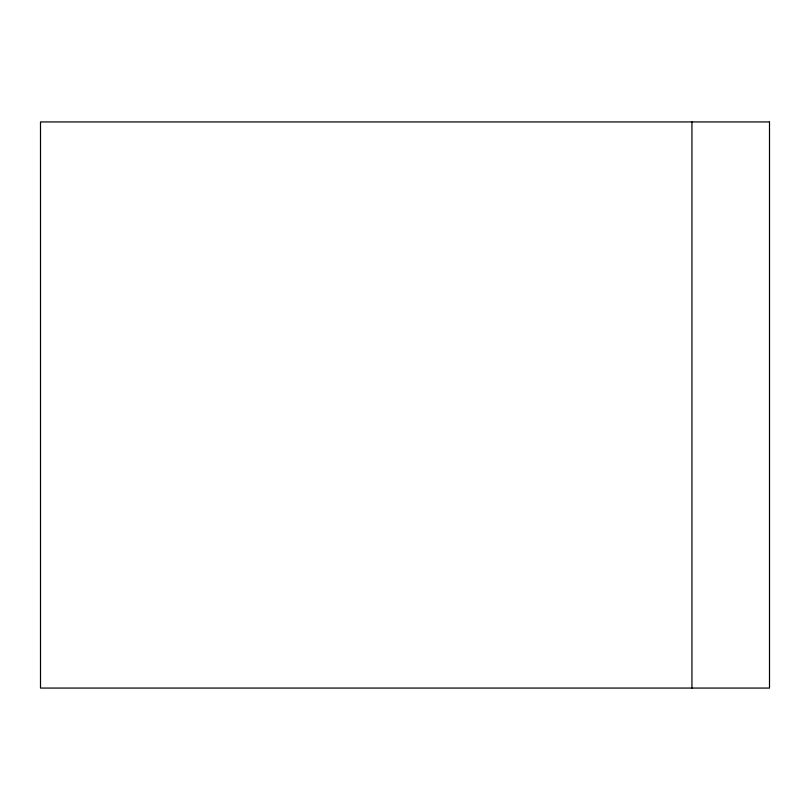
<?xml version="1.0" encoding="UTF-8"?>
<svg xmlns="http://www.w3.org/2000/svg" width="810" height="810" viewBox="0 0 810 810"><rect width="100%" height="100%" fill="white"/><g stroke="black" fill="none" stroke-linecap="round" stroke-linejoin="round"><path stroke-width="1.21" d="M691.942 121.935L691.942 688.065M769.5 121.935L40.5 121.935L40.5 688.065L769.5 688.065L769.5 121.935"/></g></svg>
